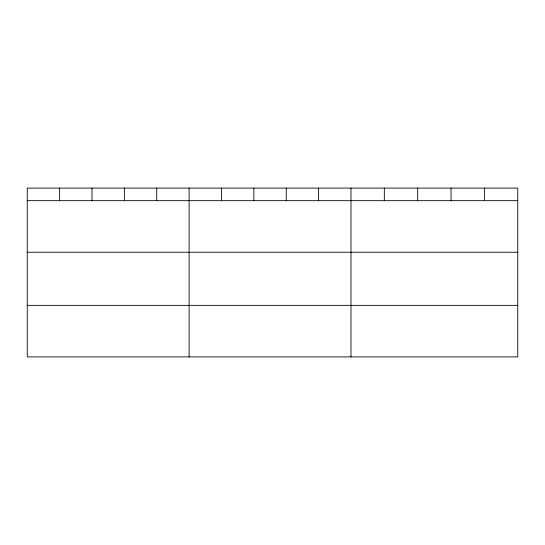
<?xml version="1.0" encoding="UTF-8"?>
<svg xmlns="http://www.w3.org/2000/svg" width="545" height="545" viewBox="0 0 545 545"><rect width="100%" height="100%" fill="white"/><g stroke="black" fill="none" stroke-linecap="round" stroke-linejoin="round"><path stroke-width="0.82" d="M517.75 252.233L517.75 188.093L27.25 188.093L27.25 356.907L517.75 356.907L517.75 252.233L27.25 252.233M27.25 200.676L517.75 200.676M27.25 305.35L517.75 305.35M484.396 188.093L484.396 200.676M451.042 188.093L451.042 200.676M417.688 188.093L417.688 200.676M384.334 188.093L384.334 200.676M350.98 188.093L350.98 356.907M318.607 188.093L318.607 200.676M286.234 188.093L286.234 200.676M253.861 188.093L253.861 200.676M221.488 188.093L221.488 200.676M189.115 188.093L189.115 356.907M156.742 188.093L156.742 200.676M124.369 188.093L124.369 200.676M91.996 188.093L91.996 200.676M59.623 188.093L59.623 200.676"/></g></svg>
